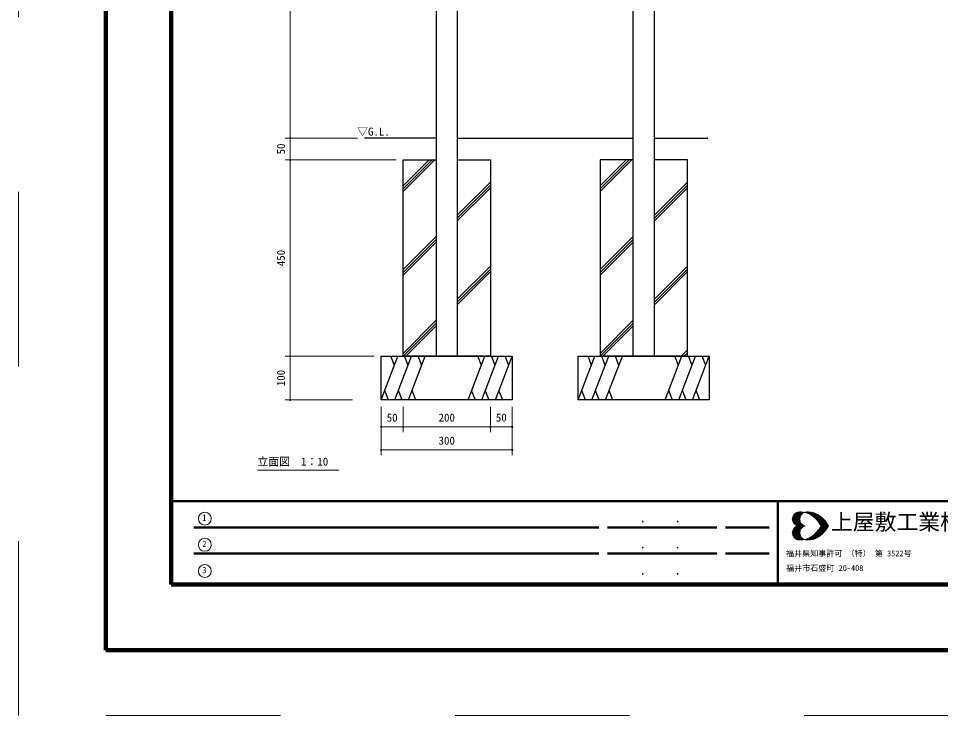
# Model space of a CAD drawing. Units: millimetres at full size, sheet at 1:10, with parts at other scales. Extents: x -200 to 4400, y -150 to 3120.
# Drawn here: x -200 to 1912, y -150 to 1447 of the extents above; entities that cross this region are included whole.
import ezdxf
from ezdxf.enums import TextEntityAlignment as Align

# ---------------------------------------------------------------- set-up
doc = ezdxf.new("R2010")
doc.units = ezdxf.units.MM
doc.header["$LTSCALE"] = 10
doc.linetypes.add('USER1', pattern=[80, 40, -40])
for name, color, linetype, lineweight in [('D-STR-DIM\u3000寸法線、寸法値', 7, 'Continuous', 13), ('D-STR-HTXT\u3000旗上げ', 7, 'Continuous', 13), ('D-STR-TXT\u3000文字列', 7, 'Continuous', 13), ('D-STR\u3000構造物外形線', 1, 'Continuous', 25), ('D-TTL', 2, 'Continuous', 140), ('D-TTL-FRAM', 7, 'Continuous', 50), ('D-TTL-TXT', 7, 'Continuous', 13), ('V-nasSTD', 3, 'Continuous', 140)]:
    doc.layers.add(name, color=color, linetype=linetype, lineweight=lineweight)
doc.styles.add('ＭＳ ゴシック', font='')
doc.styles.get('ＭＳ ゴシック').set_extended_font_data('MS Gothic')

# ---------------------------------------------------------------- blocks, each defined once
blk = doc.blocks.new('filled_dot')
at = {"color": 0, "linetype": 'Continuous', "lineweight": -2, "const_width": 1.25}
blk.add_lwpolyline([(-0.625, 0, 1), (0.625, 0, 1)], format="xyb", close=True, dxfattribs=at)

msp = doc.modelspace()

# ---------------------------------------------------------------- linework, layer by layer
at = {"layer": 'D-STR-DIM\u3000寸法線、寸法値'}
for p, q in [((422.6, 2173.41), (422.6, 1173.41)), ((576.7, 1173.41), (410.6, 1173.41)), ((576.7, 1173.41), (410.6, 1173.41)), ((422.6, 1173.41), (422.6, 1123.41)), ((665.03, 1123.41), (410.6, 1123.41)), ((665.03, 1123.41), (410.6, 1123.41)), ((422.6, 1123.41), (422.6, 673.41)), ((615.03, 673.41), (410.6, 673.41)), ((615.03, 673.41), (410.6, 673.41)), ((422.6, 673.41), (422.6, 573.41)), ((565.03, 573.41), (410.6, 573.41)), ((631.03, 557.41), (631.03, 446.63)), ((631.03, 557.41), (631.03, 499.42)), ((681.16, 557.41), (681.16, 499.42)), ((681.16, 557.41), (681.16, 499.42)), ((881.03, 557.41), (881.03, 499.42)), ((881.03, 557.41), (881.03, 499.42)), ((931.03, 557.41), (931.03, 446.63)), ((931.03, 557.41), (931.03, 499.42)), ((631.03, 511.42), (681.16, 511.42)), ((681.16, 511.42), (881.03, 511.42)), ((881.03, 511.42), (931.03, 511.42)), ((631.03, 458.63), (931.03, 458.63))]:
    msp.add_line(p, q, dxfattribs=at)
at = {"layer": 'D-STR-TXT\u3000文字列'}
msp.add_line((347.22, 412.27), (533.85, 412.27), dxfattribs=at)
at = {"layer": 'D-STR\u3000構造物外形線'}
for p, q in [((756.73, 2094.81), (756.73, 673.41)), ((805.33, 2094.81), (805.33, 673.41)), ((1208.13, 673.41), (1208.13, 2094.81)), ((1256.73, 673.41), (1256.73, 2094.81)), ((756.73, 1173.41), (592.7, 1173.41)), ((805.33, 1173.41), (1208.13, 1173.41)), ((1256.73, 1173.41), (1378.84, 1173.41)), ((681.03, 673.41), (681.03, 1123.41)), ((681.03, 1123.41), (756.73, 1123.41)), ((681.03, 1051), (753.44, 1123.41)), ((681.03, 1057.06), (747.37, 1123.41)), ((681.03, 1063.81), (740.63, 1123.41)), ((805.33, 1123.41), (881.03, 1123.41)), ((881.03, 1123.41), (881.03, 673.41)), ((1132.43, 1123.41), (1132.43, 673.41)), ((1208.13, 1123.41), (1132.43, 1123.41)), ((1132.43, 1051), (1204.84, 1123.41)), ((1132.43, 1057.06), (1198.77, 1123.41)), ((1132.43, 1063.81), (1192.03, 1123.41)), ((1332.43, 1123.41), (1256.73, 1123.41)), ((1332.43, 673.41), (1332.43, 1123.41)), ((805.33, 996.28), (881.03, 1071.98)), ((805.33, 989.54), (881.03, 1065.24)), ((805.33, 983.47), (881.03, 1059.17)), ((1256.73, 996.28), (1332.43, 1071.98)), ((1256.73, 989.54), (1332.43, 1065.24)), ((1256.73, 983.47), (1332.43, 1059.17)), ((681.03, 871.98), (756.73, 947.68)), ((681.03, 865.24), (756.73, 940.94)), ((681.03, 859.17), (756.73, 934.87)), ((1132.43, 871.98), (1208.13, 947.68)), ((1132.43, 865.24), (1208.13, 940.94)), ((1132.43, 859.17), (1208.13, 934.87)), ((805.33, 804.32), (881.03, 880.02)), ((805.33, 797.57), (881.03, 873.27)), ((805.33, 791.51), (881.03, 867.21)), ((1256.73, 804.32), (1332.43, 880.02)), ((1256.73, 797.57), (1332.43, 873.27)), ((1256.73, 791.51), (1332.43, 867.21)), ((681.03, 680.02), (756.73, 755.72)), ((681.16, 673.41), (756.73, 748.97)), ((687.23, 673.41), (756.73, 742.91)), ((1132.43, 680.02), (1208.13, 755.72)), ((1132.56, 673.41), (1208.13, 748.97)), ((1138.63, 673.41), (1208.13, 742.91)), ((1317.78, 673.41), (1332.43, 688.06)), ((1324.53, 673.41), (1332.43, 681.31)), ((631.03, 573.41), (669.28, 673.41)), ((661.27, 652.47), (653.26, 673.41)), ((662.35, 573.41), (700.6, 673.41)), ((881.03, 673.41), (681.03, 673.41)), ((692.59, 652.47), (684.59, 673.41)), ((693.68, 573.41), (731.93, 673.41)), ((723.92, 652.47), (715.91, 673.41)), ((830.13, 573.41), (868.38, 673.41)), ((860.37, 652.47), (852.36, 673.41)), ((861.45, 573.41), (899.7, 673.41)), ((891.69, 652.47), (883.68, 673.41)), ((892.78, 573.41), (931.03, 673.41)), ((923.02, 652.47), (915.01, 673.41)), ((1082.43, 573.41), (1120.68, 673.41)), ((1112.67, 652.47), (1104.66, 673.41)), ((1113.75, 573.41), (1152, 673.41)), ((1132.43, 673.41), (1332.43, 673.41)), ((1332.43, 673.41), (1132.43, 673.41)), ((1143.99, 652.47), (1135.99, 673.41)), ((1145.08, 573.41), (1183.33, 673.41)), ((1175.32, 652.47), (1167.31, 673.41)), ((1208.13, 673.41), (1256.73, 673.41)), ((1281.53, 573.41), (1319.78, 673.41)), ((1311.77, 652.47), (1303.76, 673.41)), ((1312.85, 573.41), (1351.1, 673.41)), ((1330.59, 673.41), (1332.43, 675.24)), ((1343.09, 652.47), (1335.08, 673.41)), ((1344.18, 573.41), (1382.43, 673.41)), ((1374.42, 652.47), (1366.41, 673.41)), ((639.03, 594.35), (647.04, 573.41)), ((670.36, 594.35), (678.37, 573.41)), ((701.69, 594.35), (709.69, 573.41)), ((838.13, 594.35), (846.14, 573.41)), ((869.46, 594.35), (877.47, 573.41)), ((900.78, 594.35), (908.79, 573.41)), ((1090.43, 594.35), (1098.44, 573.41)), ((1121.76, 594.35), (1129.77, 573.41)), ((1153.09, 594.35), (1161.09, 573.41)), ((1289.53, 594.35), (1297.54, 573.41)), ((1320.86, 594.35), (1328.87, 573.41)), ((1352.18, 594.35), (1360.19, 573.41)), ((931.03, 573.41), (631.03, 573.41)), ((1382.43, 573.41), (1082.43, 573.41)), ((1382.43, 573.41), (1082.43, 573.41))]:
    msp.add_line(p, q, dxfattribs=at)
for points in [[(631.03, 673.41), (931.03, 673.41), (931.03, 573.41), (631.03, 573.41)], [(1082.43, 673.41), (1382.43, 673.41), (1382.43, 573.41), (1082.43, 573.41)]]:
    msp.add_lwpolyline(points, close=True, dxfattribs=at)
at = {"layer": 'D-TTL'}
msp.add_lwpolyline([(0, 0), (4200, 0), (4200, 2970), (0, 2970)], close=True, dxfattribs=at)
at = {"layer": 'D-TTL-FRAM'}
for p, q in [((150, 341.22), (4050, 341.22)), ((1539.61, 341.22), (1539.61, 150)), ((1129.61, 281.22), (201.7, 281.22)), ((1399.61, 281.22), (1149.61, 281.22)), ((1419.61, 281.22), (1519.61, 281.22)), ((1129.61, 221.22), (201.7, 221.22)), ((1399.61, 221.22), (1149.61, 221.22)), ((1419.61, 221.22), (1519.61, 221.22))]:
    msp.add_line(p, q, dxfattribs=at)
at = {"layer": 'D-TTL-TXT'}
for p, q in [((1572.7, 300.39), (1588.74, 316.43)), ((1572.7, 300.6), (1588.74, 284.56)), ((1572.91, 298.1), (1591.24, 316.43)), ((1572.91, 302.89), (1586.24, 316.22)), ((1572.91, 302.68), (1591.24, 284.56)), ((1572.91, 297.89), (1586.45, 284.56)), ((1573.32, 296.22), (1593.53, 316.43)), ((1573.32, 304.56), (1593.53, 284.56)), ((1573.74, 294.35), (1595.61, 316.22)), ((1573.95, 306.22), (1582.91, 315.39)), ((1573.95, 306.43), (1595.82, 284.56)), ((1574.57, 292.89), (1597.91, 316.02)), ((1574.78, 307.89), (1598.11, 284.56)), ((1575.41, 309.56), (1591.03, 294.14)), ((1575.41, 291.22), (1591.45, 307.27)), ((1576.45, 289.97), (1590.2, 303.72)), ((1576.66, 310.81), (1589.99, 297.47)), ((1577.49, 288.72), (1589.78, 301.02)), ((1577.7, 312.06), (1589.78, 299.97)), ((1578.74, 287.68), (1589.78, 298.72)), ((1578.95, 313.1), (1589.78, 302.27)), ((1580.2, 286.64), (1590.41, 296.85)), ((1580.41, 313.93), (1590.2, 304.14)), ((1581.86, 314.97), (1590.82, 306.02)), ((1583.53, 315.6), (1591.45, 307.68)), ((1585.41, 316.22), (1592.28, 309.14)), ((1587.49, 316.43), (1593.32, 310.39)), ((1589.78, 316.43), (1594.36, 311.85)), ((1592.07, 316.43), (1595.61, 312.89)), ((1594.57, 316.43), (1597.07, 313.93)), ((1597.07, 316.22), (1598.53, 314.77)), ((1599.15, 314.97), (1599.78, 315.81)), ((1599.99, 315.6), (1600.2, 315.6)), ((1601.65, 315.39), (1602.7, 316.22)), ((1601.86, 316.22), (1602.9, 314.97)), ((1603.53, 314.77), (1605.2, 316.43)), ((1604.15, 316.22), (1606.45, 313.93)), ((1605.4, 314.35), (1607.7, 316.43)), ((1606.45, 316.22), (1609.99, 312.68)), ((1607.28, 313.72), (1609.99, 316.43)), ((1608.74, 316.43), (1614.78, 310.18)), ((1608.95, 313.1), (1612.28, 316.43)), ((1610.61, 312.27), (1614.36, 316.02)), ((1611.03, 316.22), (1642.9, 284.56)), ((1612.07, 311.43), (1616.24, 315.81)), ((1613.53, 316.22), (1645.2, 284.56)), ((1613.74, 310.81), (1618.32, 315.39)), ((1615.2, 309.77), (1620.2, 314.97)), ((1616.24, 315.81), (1647.49, 284.56)), ((1616.45, 308.93), (1622.07, 314.35)), ((1617.9, 307.89), (1623.95, 313.93)), ((1619.15, 315.39), (1649.99, 284.56)), ((1619.15, 306.85), (1625.61, 313.1)), ((1620.61, 305.81), (1627.28, 312.47)), ((1621.86, 304.77), (1628.74, 311.85)), ((1622.49, 314.35), (1652.28, 284.56)), ((1623.11, 303.72), (1630.4, 311.02)), ((1624.15, 302.47), (1631.86, 310.18)), ((1625.4, 301.43), (1633.32, 309.14)), ((1626.03, 313.1), (1654.57, 284.56)), ((1626.65, 300.18), (1634.57, 308.31)), ((1627.7, 298.93), (1636.03, 307.27)), ((1628.95, 297.68), (1637.28, 306.02)), ((1629.99, 296.43), (1638.53, 304.97)), ((1630.61, 310.81), (1653.53, 288.1)), ((1631.03, 295.18), (1639.78, 303.93)), ((1632.07, 293.93), (1641.03, 302.89)), ((1633.11, 292.68), (1642.28, 301.64)), ((1634.15, 291.22), (1643.53, 300.39)), ((1635.2, 289.97), (1644.57, 299.35)), ((1636.03, 288.52), (1645.61, 298.1)), ((1637.07, 287.06), (1646.86, 296.85)), ((1640.2, 303.72), (1645.82, 297.89)), ((1572.7, 268.31), (1588.74, 284.35)), ((1572.91, 266.22), (1591.24, 284.35)), ((1572.91, 271.02), (1586.45, 284.35)), ((1573.32, 264.35), (1593.53, 284.35)), ((1573.74, 294.97), (1583.53, 284.97)), ((1573.74, 273.93), (1583.53, 283.93)), ((1573.95, 262.47), (1595.82, 284.35)), ((1574.57, 276.02), (1597.91, 252.89)), ((1574.78, 261.02), (1598.11, 284.35)), ((1575.41, 277.68), (1591.45, 261.64)), ((1575.41, 259.35), (1591.03, 274.77)), ((1576.45, 278.93), (1590.2, 265.18)), ((1577.49, 280.18), (1589.78, 267.89)), ((1578.74, 281.22), (1589.78, 270.18)), ((1580.2, 282.27), (1590.41, 272.06)), ((1581.66, 285.81), (1590.82, 294.97)), ((1581.66, 283.1), (1590.82, 273.93)), ((1583.32, 284.97), (1591.45, 293.31)), ((1583.32, 283.93), (1591.45, 275.6)), ((1584.99, 284.56), (1592.28, 291.64)), ((1584.99, 284.35), (1592.28, 277.27)), ((1587.49, 284.56), (1593.32, 290.39)), ((1587.49, 284.35), (1593.32, 278.52)), ((1589.78, 284.56), (1594.36, 289.14)), ((1589.78, 284.35), (1594.36, 279.77)), ((1592.07, 284.56), (1595.41, 287.89)), ((1592.07, 284.35), (1595.41, 281.02)), ((1594.36, 284.56), (1596.86, 286.85)), ((1594.36, 284.35), (1596.86, 282.06)), ((1596.86, 284.56), (1598.32, 286.02)), ((1596.86, 284.35), (1598.32, 282.89)), ((1599.15, 284.56), (1599.99, 285.18)), ((1599.15, 284.35), (1599.99, 283.72)), ((1599.78, 285.18), (1600.61, 284.56)), ((1599.78, 283.72), (1600.61, 284.35)), ((1601.45, 284.56), (1601.65, 284.56)), ((1601.45, 284.35), (1601.65, 284.35)), ((1611.03, 252.68), (1642.9, 284.35)), ((1613.53, 252.68), (1645.2, 284.35)), ((1616.24, 253.1), (1647.49, 284.35)), ((1619.15, 253.52), (1649.99, 284.35)), ((1622.49, 254.56), (1652.28, 284.35)), ((1626.03, 255.81), (1654.57, 284.35)), ((1630.61, 258.1), (1653.53, 280.81)), ((1632.07, 274.97), (1641.03, 266.02)), ((1633.11, 276.22), (1642.28, 267.27)), ((1634.15, 277.68), (1643.53, 268.52)), ((1635.2, 289.77), (1640.4, 284.56)), ((1635.2, 279.14), (1640.4, 284.35)), ((1635.2, 278.93), (1644.57, 269.56)), ((1636.03, 280.39), (1645.61, 270.81)), ((1637.07, 281.85), (1646.86, 272.06)), ((1637.9, 285.6), (1647.9, 295.6)), ((1637.9, 283.31), (1647.9, 273.31)), ((1639.15, 284.56), (1648.95, 294.35)), ((1639.15, 284.35), (1648.95, 274.56)), ((1641.45, 284.56), (1649.99, 292.89)), ((1641.45, 284.35), (1649.99, 276.02)), ((1643.95, 284.56), (1651.03, 291.64)), ((1643.95, 284.35), (1651.03, 277.27)), ((1646.24, 284.56), (1652.07, 290.18)), ((1646.24, 284.35), (1652.07, 278.72)), ((1648.53, 284.56), (1652.9, 288.93)), ((1648.53, 284.35), (1652.9, 279.97)), ((1650.82, 284.56), (1653.95, 287.47)), ((1650.82, 284.35), (1653.95, 281.43)), ((1653.32, 284.56), (1654.78, 286.02)), ((1653.32, 284.35), (1654.78, 282.89)), ((1655.61, 284.56), (1655.82, 284.56)), ((1655.61, 284.35), (1655.82, 284.35)), ((1572.7, 268.52), (1588.74, 252.48)), ((1572.91, 270.81), (1591.24, 252.48)), ((1572.91, 266.02), (1586.24, 252.68)), ((1573.32, 272.68), (1593.53, 252.48)), ((1573.74, 274.56), (1595.61, 252.68)), ((1573.95, 262.68), (1582.91, 253.52)), ((1576.66, 258.1), (1589.99, 271.43)), ((1577.7, 256.85), (1589.78, 268.93)), ((1578.95, 255.81), (1589.78, 266.64)), ((1580.41, 254.97), (1590.2, 264.77)), ((1581.86, 253.93), (1590.82, 262.89)), ((1583.53, 253.31), (1591.45, 261.22)), ((1585.41, 252.68), (1592.28, 259.77)), ((1587.49, 252.48), (1593.32, 258.52)), ((1589.78, 252.48), (1594.36, 257.06)), ((1592.07, 252.48), (1595.61, 256.02)), ((1594.57, 252.48), (1597.07, 254.97)), ((1597.07, 252.68), (1598.53, 254.14)), ((1599.15, 253.93), (1599.78, 253.1)), ((1601.65, 253.52), (1602.7, 252.68)), ((1601.86, 252.68), (1602.9, 253.93)), ((1603.53, 254.14), (1605.2, 252.48)), ((1604.15, 252.68), (1606.45, 254.97)), ((1605.4, 254.56), (1607.7, 252.48)), ((1606.45, 252.68), (1609.99, 256.22)), ((1607.28, 255.18), (1609.99, 252.48)), ((1608.74, 252.48), (1614.78, 258.72)), ((1608.95, 255.81), (1612.28, 252.48)), ((1610.61, 256.64), (1614.36, 252.89)), ((1612.07, 257.47), (1616.24, 253.1)), ((1613.74, 258.1), (1618.32, 253.52)), ((1615.2, 259.14), (1620.2, 253.93)), ((1616.45, 259.97), (1622.07, 254.56)), ((1617.9, 261.02), (1623.95, 254.97)), ((1619.15, 262.06), (1625.61, 255.81)), ((1620.61, 263.1), (1627.28, 256.43)), ((1621.86, 264.14), (1628.74, 257.06)), ((1623.11, 265.18), (1630.4, 257.89)), ((1624.15, 266.43), (1631.86, 258.72)), ((1625.4, 267.47), (1633.32, 259.77)), ((1626.65, 268.72), (1634.57, 260.6)), ((1627.7, 269.97), (1636.03, 261.64)), ((1628.95, 271.22), (1637.28, 262.89)), ((1629.99, 272.47), (1638.53, 263.93)), ((1631.03, 273.72), (1639.78, 264.97)), ((1640.2, 265.18), (1645.82, 271.02)), ((1599.99, 253.31), (1600.2, 253.31))]:
    msp.add_line(p, q, dxfattribs=at)
for centre in [(226.99, 301.26), (226.99, 241.26), (226.99, 181.26)]:
    msp.add_circle(centre, 14.81, dxfattribs=at)
for centre, radius, start, end in [((1589.11, 300.35), 16.39, 105.2024, 254.7976), ((1591.19, 269.61), 46.99, 58.71735, 97.79751), ((1606.23, 300.35), 16.39, 105.2024, 254.7976), ((1608.3, 269.61), 46.99, 58.71735, 97.79751), ((1567, 241.92), 83.45, 30.69974, 54.3922), ((1584.11, 241.92), 83.45, 30.69974, 54.3922), ((1589.11, 268.71), 16.39, 105.2024, 254.7976), ((1606.23, 268.71), 16.39, 105.2024, 254.7976), ((1567, 327.13), 83.45, 305.6078, 329.30026), ((1584.11, 327.13), 83.45, 305.6078, 329.30026), ((1591.19, 299.44), 46.99, 262.20249, 301.28265), ((1608.3, 299.44), 46.99, 262.20249, 301.28265)]:
    msp.add_arc(centre, radius, start, end, dxfattribs=at)
at = {"layer": 'V-nasSTD', "color": 5, "linetype": 'USER1', "lineweight": 13}
msp.add_lwpolyline([(-200, -150), (-200, 3120), (4400, 3120), (4400, -150)], close=True, dxfattribs=at)
at = {"layer": 'V-nasSTD'}
msp.add_lwpolyline([(150, 150), (150, 2820), (4050, 2820), (4050, 150)], close=True, dxfattribs=at)

# ---------------------------------------------------------------- block references
at = {"layer": 'D-STR-DIM\u3000寸法線、寸法値', "xscale": 2, "yscale": 2}
for p, rotation in [((422.6, 1173.41), 90), ((422.6, 1173.41), 270), ((422.6, 1123.41), 270), ((422.6, 1123.41), 90), ((422.6, 673.41), 90), ((422.6, 673.41), 270), ((422.6, 573.41), 90), ((681.16, 511.42), 180), ((881.03, 511.42), 180), ((931.03, 511.42), 180), ((931.03, 458.63), 180)]:
    msp.add_blockref('filled_dot', p, dxfattribs=dict(at, rotation=rotation))
for p in [(631.03, 511.42), (681.16, 511.42), (881.03, 511.42), (631.03, 458.63)]:
    msp.add_blockref('filled_dot', p, dxfattribs=at)

# ---------------------------------------------------------------- texts
at = {"layer": 'D-STR-DIM\u3000寸法線、寸法値', "style": 'ＭＳ ゴシック'}
for s, p in [('50', (401.22, 1148.41)), ('450', (401.22, 898.41)), ('100', (401.22, 623.41))]:
    msp.add_text(s, height=18.33, rotation=90, dxfattribs=at).set_placement(p, align=Align.MIDDLE_CENTER)
for s, p in [('50', (656.09, 532.8)), ('200', (781.09, 532.8)), ('50', (906.03, 532.8)), ('300', (781.03, 480.01))]:
    msp.add_text(s, height=18.33, dxfattribs=at).set_placement(p, align=Align.MIDDLE_CENTER)
at = {"layer": 'D-STR-HTXT\u3000旗上げ', "style": 'ＭＳ ゴシック'}
msp.add_text('▽G.L.', height=18.33, dxfattribs=at).set_placement((575.66, 1173.41), align=Align.BOTTOM_LEFT)
at = {"layer": 'D-STR-TXT\u3000文字列', "style": 'ＭＳ ゴシック'}
msp.add_text('立面図\u30001：10', height=18.33, dxfattribs=at).set_placement((347.22, 417.27), align=Align.BOTTOM_LEFT)
at = {"layer": 'D-TTL-FRAM', "style": 'ＭＳ ゴシック'}
for p in [(1222.5, 286.42), (1302.5, 286.42), (1222.5, 226.42), (1302.5, 226.42), (1222.5, 166.42), (1302.5, 166.42)]:
    msp.add_text('.', height=21.99, dxfattribs=at).set_placement(p, align=Align.BOTTOM_LEFT)
at = {"layer": 'D-TTL-TXT', "style": 'ＭＳ ゴシック'}
for s, height, p in [('上屋敷工業株式会社', 36.66, (1661.13, 264.41)), ('1', 14.66, (220.88, 291.76)), ('2', 14.66, (220.88, 231.76)), ('福井県知事許可 （特） 第 3522号', 13.2, (1558.15, 210.99)), ('3', 14.66, (220.88, 171.76)), ('福井市石盛町 20-408', 13.2, (1558.51, 177.41))]:
    msp.add_text(s, height=height, dxfattribs=at).set_placement(p, align=Align.BOTTOM_LEFT)

doc.saveas('drawing.dxf')
